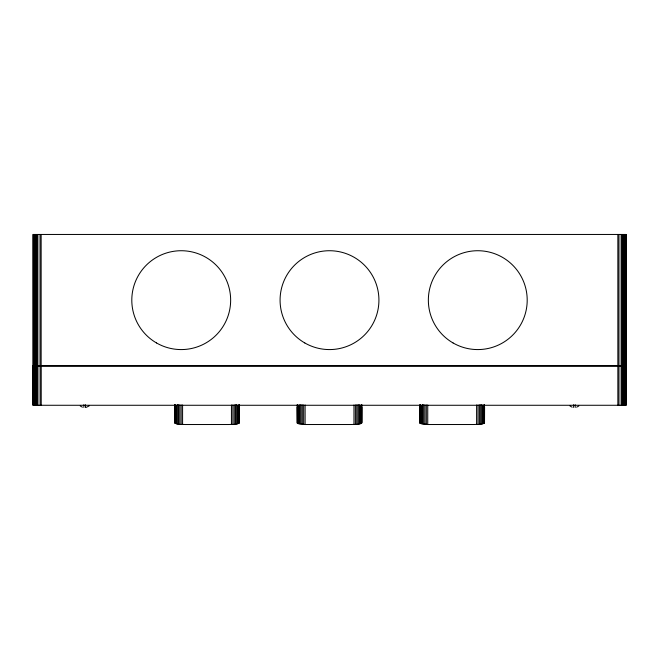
<?xml version="1.0" encoding="UTF-8"?>
<svg xmlns="http://www.w3.org/2000/svg" width="659" height="659" viewBox="0 0 659 659"><rect width="100%" height="100%" fill="white"/><g stroke="black" fill="none" stroke-linecap="round" stroke-linejoin="round"><path stroke-width="0.99" d="M238.937 406.455L239.431 406.99L239.365 422.526C237.331 425.286 231.787 424.132 228.492 424.52L185.541 424.528C182.238 424.141 176.703 425.286 174.668 422.526L174.676 404.667M174.701 423.07L174.701 404.568M175.063 423.333L175.063 404.832M175.64 423.589L175.64 405.087M176.423 423.819L176.423 405.318M177.386 424.025L177.386 404.502M178.515 424.198L178.515 404.675M179.775 424.347L179.775 404.824M181.143 424.454L181.143 404.923M182.584 424.52L182.584 404.988M231.449 424.52L231.449 404.988M232.891 424.454L232.891 404.923M234.258 424.347L234.258 404.815M235.518 424.198L235.518 404.675M236.647 424.025L236.647 404.494M237.611 423.819L237.611 405.318M238.393 423.58L238.393 405.087M238.97 423.333L238.97 404.832M239.324 423.07L239.324 404.568M361.453 406.455L361.948 406.99L361.882 422.526C359.847 425.286 354.311 424.132 351.008 424.52L305.101 424.52L298.156 423.589L297.225 423.07L297.225 404.568M297.58 423.333L297.58 404.832M298.156 423.589L298.156 405.087M298.939 423.819L298.939 405.318M299.903 424.025L299.903 404.502M301.031 424.198L301.031 404.675M302.292 424.347L302.292 404.824M303.659 424.454L303.659 404.923M305.101 424.52L305.101 404.988M353.974 424.52L353.974 404.988M355.407 424.454L355.407 404.923M356.774 424.347L356.774 404.815M358.035 424.198L358.043 404.675M359.163 424.025L359.163 404.494M360.127 423.819L360.127 405.318M360.91 423.58L360.91 405.087M361.486 423.333L361.486 404.832M361.84 423.07L361.849 404.568M484.093 406.455L484.587 406.99L484.522 422.526C482.487 425.286 476.943 424.132 473.648 424.52L427.74 424.52L420.796 423.589L419.857 423.07L419.857 404.568M420.22 423.333L420.22 404.832M420.796 423.589L420.796 405.087M421.579 423.819L421.579 405.318M422.543 424.025L422.543 404.502M423.671 424.198L423.671 404.675M424.931 424.347L424.931 404.824M426.299 424.454L426.299 404.923M427.74 424.52L427.74 404.988M476.605 424.52L476.605 404.988M478.047 424.454L478.047 404.923M479.414 424.347L479.414 404.815M480.675 424.198L480.675 404.675M481.803 424.025L481.803 404.494M482.767 423.819L482.767 405.318M483.549 423.58L483.549 405.087M484.126 423.333L484.126 404.832M484.48 423.07L484.48 404.568M297.547 406.463L297.061 406.998L297.225 423.07M420.187 406.463L419.692 406.998L419.857 423.07M89.089 405.985L86.172 407.377M578.833 405.985L576.658 407.188M32.95 365.844L626.05 365.844L626.05 234.456L32.95 234.456L33.024 365.844M33.024 366.033L626.05 366.033L626.05 405.269L33.024 405.269L33.024 366.033L33.09 405.269M572.152 407.188L569.977 405.985M82.416 407.188L80.241 405.985M625.976 234.456L625.976 365.844M625.976 366.033L625.976 405.269M625.679 234.456L625.679 365.844M625.679 366.033L625.679 405.269M625.251 234.456L625.251 365.844M625.251 366.033L625.251 405.269M624.666 234.456L624.666 365.844M624.666 366.033L624.666 405.269M623.949 234.456L623.949 365.844M623.949 366.033L623.949 405.269M623.109 234.456L623.109 365.844M623.109 366.033L623.109 405.269M622.162 234.456L622.162 365.844M622.162 366.033L622.162 405.269M621.14 234.456L621.14 365.844M621.14 366.033L621.14 405.269M618.966 234.456L618.966 365.844M618.966 366.033L618.966 405.269M617.854 234.456L617.854 365.844M617.854 366.033L617.854 405.269M575.216 404.758L575.216 407.435M573.594 404.758L573.594 407.435M85.481 404.758L85.481 407.435M83.858 404.758L83.858 407.435M41.146 234.456L41.146 365.844M41.212 366.033L41.212 405.269M40.108 366.033L40.108 405.269M40.034 234.456L40.034 365.844M37.86 234.456L37.86 365.844M37.934 366.033L37.934 405.269M36.912 366.033L36.912 405.269M36.838 234.456L36.838 365.844M35.965 366.033L35.965 405.269M35.891 234.456L35.891 365.844M35.125 366.033L35.125 405.269M35.051 234.456L35.051 365.844M34.334 234.456L34.334 365.844M34.4 366.033L34.4 405.269M33.749 234.456L33.749 365.844M33.823 366.033L33.823 405.269M33.321 234.456L33.321 365.844M33.387 366.033L33.387 405.269M304.787 342.952A49.425 49.425 0 0 0 378.925 300.15A49.425 49.425 0 0 0 304.787 257.348A49.425 49.425 0 0 0 304.787 342.952M156.512 342.952A49.425 49.425 0 0 0 230.65 300.15A49.425 49.425 0 0 0 156.512 257.348A49.425 49.425 0 0 0 156.512 342.952M453.062 342.952A49.425 49.425 0 0 0 527.2 300.15A49.425 49.425 0 0 0 453.062 257.348A49.425 49.425 0 0 0 453.062 342.952"/></g></svg>
